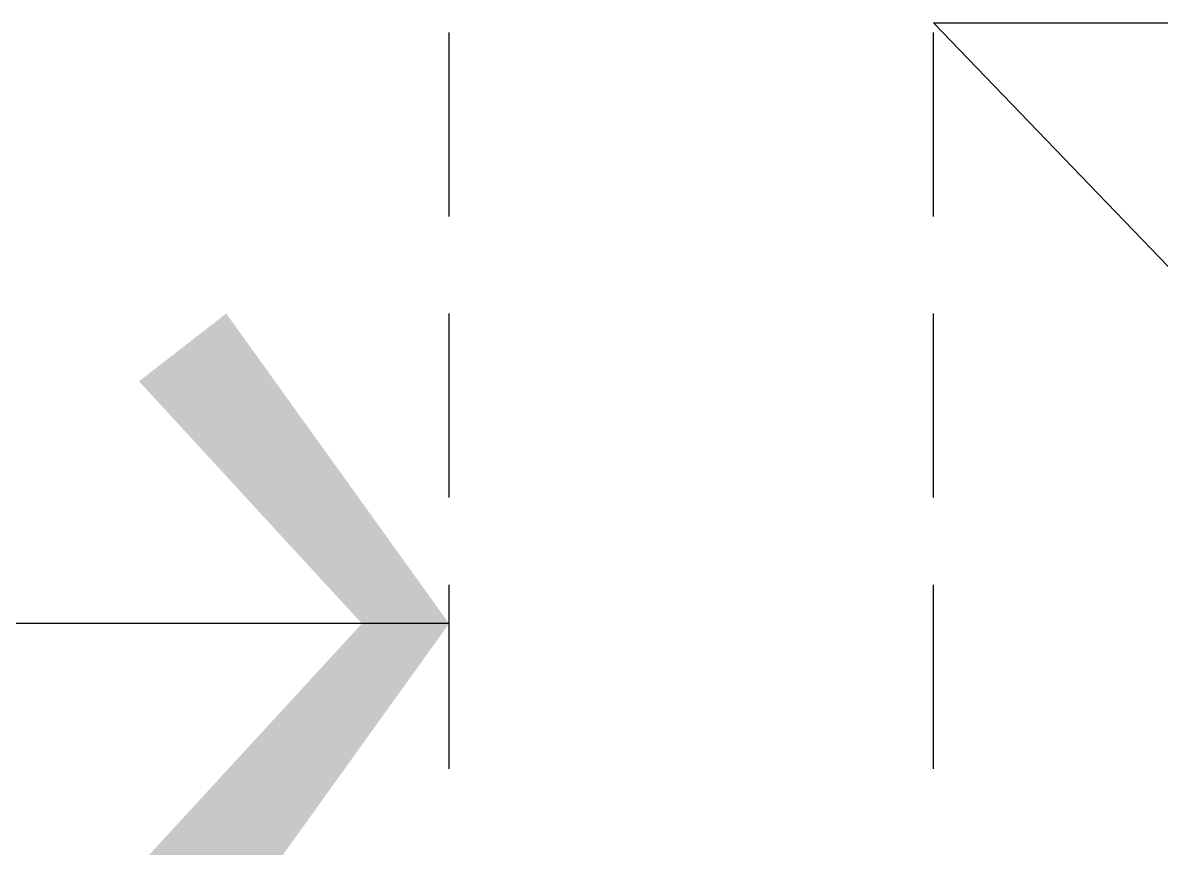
# Model space of a CAD drawing. Header units: inches. Extents: x 11 to 286, y 6 to 196.
# Drawn here: x 131.205 to 136.179, y 112.909 to 116.515 of the extents above; entities that cross this region are included whole.
import ezdxf

# ---------------------------------------------------------------- set-up
doc = ezdxf.new("R2010")
doc.units = ezdxf.units.IN
doc.header["$MEASUREMENT"] = 0
doc.layers.add('PDF_几何图形', color=7, linetype='Continuous')
doc.layers.add('PDF_实体填充', color=7, linetype='Continuous', true_color=0xffffff)

msp = doc.modelspace()

# ---------------------------------------------------------------- hatches: boundary and pattern name
at = {"layer": 'PDF_实体填充', "transparency": 33554559}
h = msp.add_hatch(color=7, dxfattribs=at)
h.paths.add_polyline_path([(131.7131, 114.9491), (132.6868, 113.8908), (132.0941, 115.2454)], flags=0)
h.paths.add_polyline_path([(132.6868, 113.8908), (132.0941, 115.2454), (133.0678, 113.8908), (132.6868, 113.8908)], flags=0)
h = msp.add_hatch(color=7, dxfattribs=at)
h.paths.add_polyline_path([(131.7131, 112.8324), (132.6868, 113.8908), (132.0941, 112.5361)], flags=0)
h.paths.add_polyline_path([(132.6868, 113.8908), (132.0941, 112.5361), (133.0678, 113.8908), (132.6868, 113.8908)], flags=0)

# ---------------------------------------------------------------- linework, layer by layer
at = {"layer": 'PDF_几何图形'}
for p, q in [((133.0678, 115.6688), (133.0678, 116.4731)), ((135.1844, 115.6688), (135.1844, 116.4731)), ((133.0678, 114.4411), (133.0678, 115.2454)), ((135.1844, 114.4411), (135.1844, 115.2454)), ((133.0678, 113.2558), (133.0678, 114.0601)), ((135.1844, 113.2558), (135.1844, 114.0601)), ((131.4591, 113.8908), (121.6378, 113.8908)), ((133.0678, 113.8908), (131.4591, 113.8908))]:
    msp.add_line(p, q, dxfattribs=at)
msp.add_lwpolyline([(137.4281, 116.5154), (136.2851, 115.3724), (135.1844, 116.5154), (144.6248, 116.5154)], dxfattribs=at)

doc.saveas('drawing.dxf')
